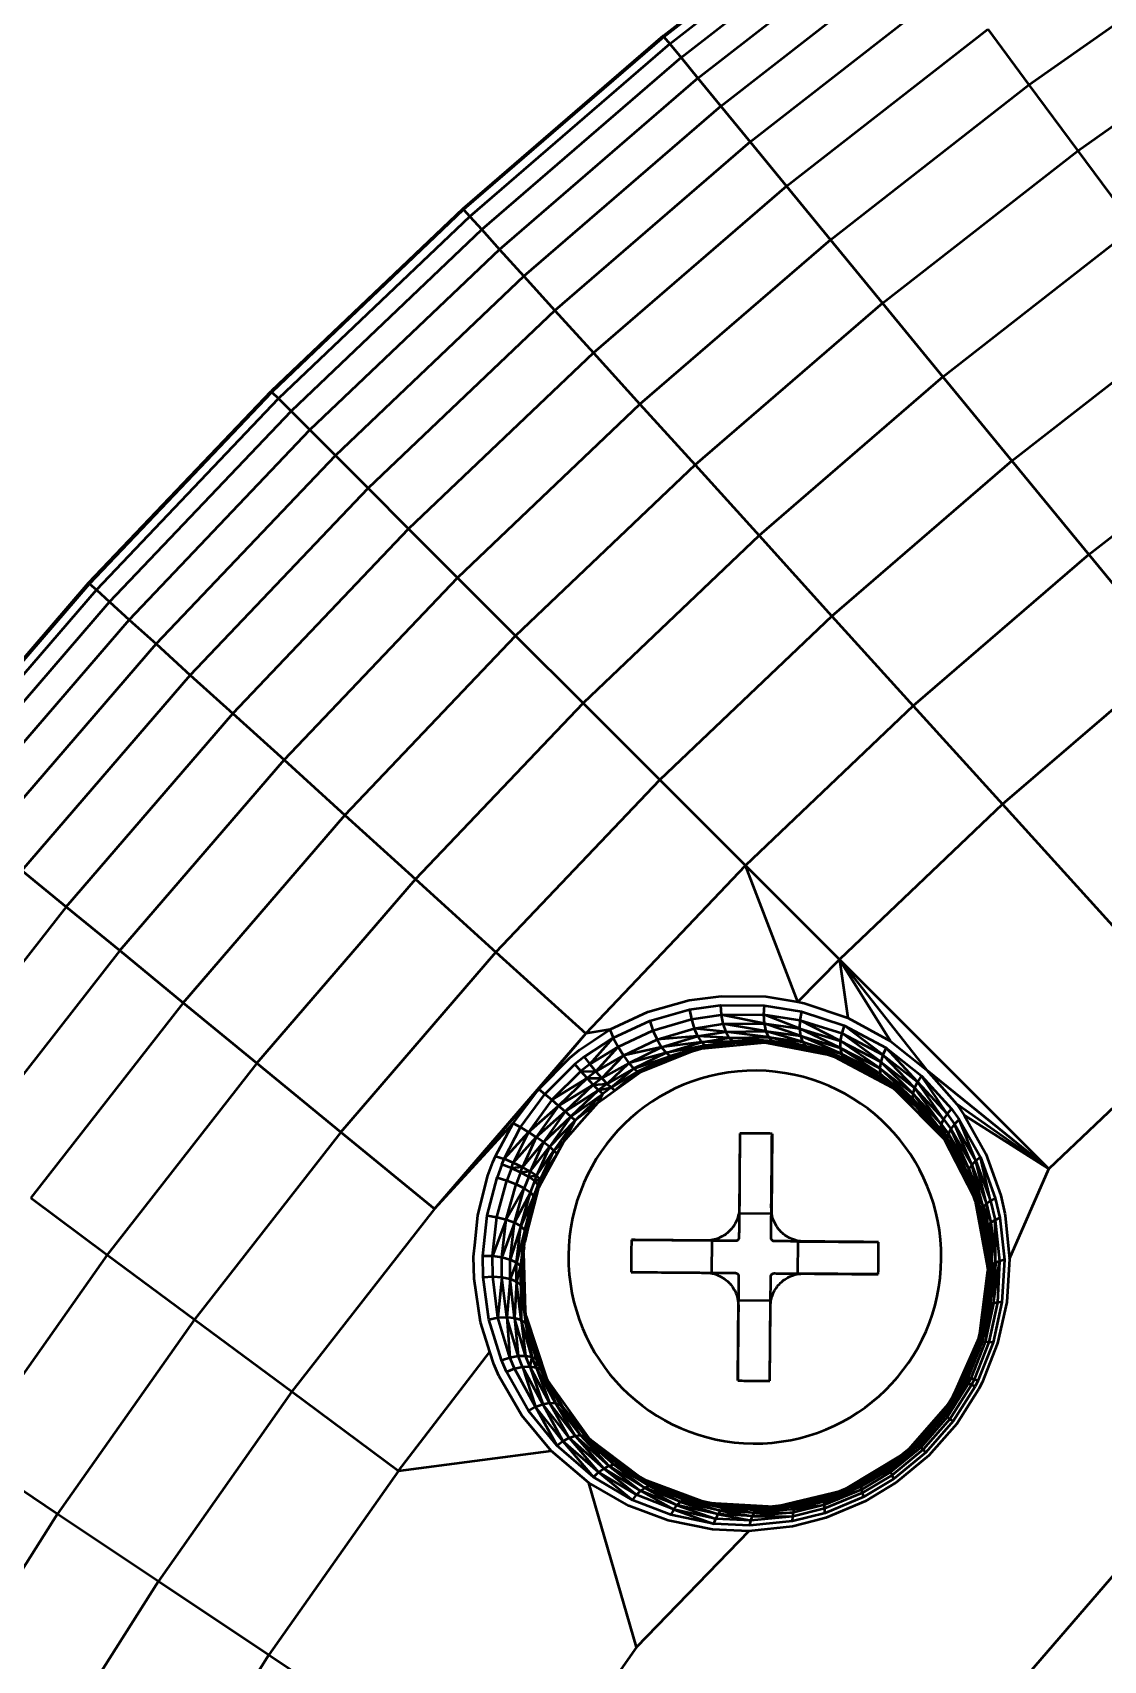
# Model space of a CAD drawing. Header units: millimetres. Extents: x -232 to 1390, y -69 to 653.
# Drawn here: x 107.96 to 124.04, y 168.1 to 192.55 of the extents above; entities that cross this region are included whole.
import ezdxf

# ---------------------------------------------------------------- set-up
doc = ezdxf.new("R2010")
doc.units = ezdxf.units.MM
doc.layers.add('Видимый контур (ГОСТ)', color=7, linetype='Continuous', lineweight=50)

msp = doc.modelspace()

# ---------------------------------------------------------------- linework, layer by layer
at = {"layer": 'Видимый контур (ГОСТ)'}
for p, q in [((117.426, 192.501), (120.56, 194.946)), ((117.438, 192.486), (120.571, 194.931)), ((117.526, 192.379), (120.653, 194.82)), ((117.695, 192.173), (120.812, 194.606)), ((117.949, 191.864), (121.05, 194.284)), ((122.919, 191.764), (126.01, 193.941)), ((118.293, 191.444), (121.374, 193.848)), ((118.734, 190.907), (121.788, 193.29)), ((123.653, 190.775), (126.694, 192.917)), ((117.426, 192.501), (114.417, 189.905)), ((117.438, 192.486), (114.429, 189.891)), ((117.426, 192.501), (117.438, 192.486)), ((117.438, 192.486), (117.526, 192.379)), ((119.28, 190.242), (122.3, 192.599)), ((122.3, 192.599), (122.919, 191.764)), ((117.526, 192.379), (114.523, 189.788)), ((117.695, 192.173), (114.701, 189.591)), ((117.526, 192.379), (117.695, 192.173)), ((117.695, 192.173), (117.949, 191.864)), ((117.949, 191.864), (114.97, 189.294)), ((117.949, 191.864), (118.293, 191.444)), ((119.939, 189.439), (122.919, 191.764)), ((122.919, 191.764), (123.653, 190.775)), ((118.293, 191.444), (115.335, 188.892)), ((118.293, 191.444), (118.734, 190.907)), ((118.734, 190.907), (115.801, 188.377)), ((118.734, 190.907), (119.28, 190.242)), ((120.721, 188.486), (123.653, 190.775)), ((123.653, 190.775), (124.506, 189.625)), ((119.28, 190.242), (116.379, 187.74)), ((119.28, 190.242), (119.939, 189.439)), ((114.417, 189.905), (111.538, 187.164)), ((114.429, 189.891), (111.551, 187.151)), ((114.523, 189.788), (111.65, 187.053)), ((114.417, 189.905), (114.429, 189.891)), ((114.429, 189.891), (114.523, 189.788)), ((114.523, 189.788), (114.701, 189.591)), ((114.701, 189.591), (111.838, 186.865)), ((114.701, 189.591), (114.97, 189.294)), ((121.629, 187.379), (124.506, 189.625)), ((114.97, 189.294), (112.121, 186.582)), ((114.97, 189.294), (115.335, 188.892)), ((119.939, 189.439), (117.077, 186.97)), ((119.939, 189.439), (120.721, 188.486)), ((115.335, 188.892), (112.504, 186.198)), ((115.335, 188.892), (115.801, 188.377)), ((120.721, 188.486), (117.905, 186.057)), ((120.721, 188.486), (121.629, 187.379)), ((115.801, 188.377), (112.996, 185.706)), ((115.801, 188.377), (116.379, 187.74)), ((122.663, 186.12), (125.477, 188.316)), ((116.379, 187.74), (113.604, 185.098)), ((116.379, 187.74), (117.077, 186.97)), ((121.629, 187.379), (118.866, 184.996)), ((121.629, 187.379), (122.663, 186.12)), ((108.798, 184.286), (111.538, 187.164)), ((108.811, 184.273), (111.551, 187.151)), ((108.914, 184.18), (111.65, 187.053)), ((111.538, 187.164), (111.551, 187.151)), ((111.551, 187.151), (111.65, 187.053)), ((111.65, 187.053), (111.838, 186.865)), ((109.112, 184.001), (111.838, 186.865)), ((111.838, 186.865), (112.121, 186.582)), ((117.077, 186.97), (114.339, 184.363)), ((117.077, 186.97), (117.905, 186.057)), ((123.818, 184.712), (126.561, 186.854)), ((109.408, 183.732), (112.121, 186.582)), ((112.121, 186.582), (112.504, 186.198)), ((109.81, 183.368), (112.504, 186.198)), ((112.504, 186.198), (112.996, 185.706)), ((117.905, 186.057), (115.21, 183.492)), ((117.905, 186.057), (118.866, 184.996)), ((122.663, 186.12), (119.96, 183.788)), ((122.663, 186.12), (123.818, 184.712)), ((110.325, 182.901), (112.996, 185.706)), ((112.996, 185.706), (113.604, 185.098)), ((110.963, 182.324), (113.604, 185.098)), ((113.604, 185.098), (114.339, 184.363)), ((118.866, 184.996), (116.223, 182.48)), ((118.866, 184.996), (119.96, 183.788)), ((123.818, 184.712), (121.183, 182.439)), ((123.818, 184.712), (125.085, 183.168)), ((111.733, 181.626), (114.339, 184.363)), ((114.339, 184.363), (115.21, 183.492)), ((106.202, 181.276), (108.798, 184.286)), ((106.216, 181.264), (108.811, 184.273)), ((106.324, 181.176), (108.914, 184.18)), ((108.798, 184.286), (108.811, 184.273)), ((108.811, 184.273), (108.914, 184.18)), ((108.914, 184.18), (109.112, 184.001)), ((106.529, 181.007), (109.112, 184.001)), ((109.112, 184.001), (109.408, 183.732)), ((106.839, 180.753), (109.408, 183.732)), ((109.408, 183.732), (109.81, 183.368)), ((119.96, 183.788), (117.375, 181.327)), ((119.96, 183.788), (121.183, 182.439)), ((107.258, 180.409), (109.81, 183.368)), ((109.81, 183.368), (110.325, 182.901)), ((112.646, 180.798), (115.21, 183.492)), ((115.21, 183.492), (116.223, 182.48)), ((125.085, 183.168), (122.524, 180.96)), ((107.796, 179.968), (110.325, 182.901)), ((110.325, 182.901), (110.963, 182.324)), ((113.707, 179.837), (116.223, 182.48)), ((116.223, 182.48), (117.375, 181.327)), ((121.183, 182.439), (118.662, 180.04)), ((121.183, 182.439), (122.524, 180.96)), ((108.46, 179.423), (110.963, 182.324)), ((110.963, 182.324), (111.733, 181.626)), ((109.264, 178.763), (111.733, 181.626)), ((111.733, 181.626), (112.646, 180.798)), ((114.914, 178.742), (117.375, 181.327)), ((117.375, 181.327), (118.662, 180.04)), ((122.524, 180.96), (120.075, 178.628)), ((122.524, 180.96), (125.51, 177.665)), ((110.216, 177.981), (112.646, 180.798)), ((112.646, 180.798), (113.707, 179.837)), ((107.796, 179.968), (108.46, 179.423)), ((116.263, 177.52), (118.662, 180.04)), ((118.662, 180.04), (120.075, 178.628)), ((119.448, 177.992), (118.662, 180.04)), ((111.323, 177.073), (113.707, 179.837)), ((113.707, 179.837), (114.914, 178.742)), ((108.46, 179.423), (106.103, 176.402)), ((108.46, 179.423), (109.264, 178.763)), ((109.264, 178.763), (106.938, 175.783)), ((109.264, 178.763), (110.216, 177.981)), ((112.583, 176.039), (114.914, 178.742)), ((114.914, 178.742), (116.263, 177.52)), ((120.075, 178.628), (119.448, 177.992)), ((120.075, 178.628), (123.219, 175.484)), ((120.075, 178.628), (121.38, 176.971)), ((120.075, 178.628), (120.842, 177.403)), ((120.075, 178.628), (120.2, 177.754)), ((110.216, 177.981), (107.928, 175.049)), ((110.216, 177.981), (111.323, 177.073)), ((117.194, 177.844), (117.816, 178.017)), ((117.816, 178.017), (118.295, 178.081)), ((118.295, 178.081), (118.969, 178.073)), ((118.969, 178.073), (119.448, 177.992)), ((119.448, 177.992), (119.544, 177.975)), ((119.544, 177.975), (120.2, 177.754)), ((116.623, 177.581), (117.194, 177.844)), ((117.225, 177.707), (117.824, 177.878)), ((117.273, 177.564), (117.85, 177.733)), ((117.824, 177.878), (118.287, 177.943)), ((117.824, 177.878), (117.85, 177.733)), ((117.85, 177.733), (118.297, 177.8)), ((117.85, 177.733), (117.891, 177.596)), ((118.287, 177.943), (118.297, 177.8)), ((118.287, 177.943), (118.942, 177.94)), ((118.297, 177.8), (118.932, 177.803)), ((118.297, 177.8), (118.324, 177.663)), ((118.941, 177.671), (118.297, 177.8)), ((118.942, 177.94), (118.932, 177.803)), ((118.932, 177.803), (118.941, 177.671)), ((119.474, 177.595), (118.932, 177.803)), ((118.932, 177.803), (119.479, 177.721)), ((118.942, 177.94), (119.503, 177.851)), ((119.503, 177.851), (119.479, 177.721)), ((119.503, 177.851), (120.146, 177.641)), ((120.2, 177.754), (120.842, 177.403)), ((113.99, 174.884), (116.263, 177.52)), ((116.263, 177.52), (115.56, 176.685)), ((116.623, 177.581), (116.263, 177.52)), ((116.378, 177.415), (116.623, 177.581)), ((116.623, 177.581), (116.678, 177.452)), ((116.678, 177.452), (117.225, 177.707)), ((116.749, 177.316), (117.273, 177.564)), ((117.225, 177.707), (117.273, 177.564)), ((117.273, 177.564), (117.334, 177.428)), ((117.334, 177.428), (117.891, 177.596)), ((117.891, 177.596), (118.324, 177.663)), ((117.891, 177.596), (117.944, 177.477)), ((118.366, 177.545), (117.891, 177.596)), ((117.944, 177.477), (118.366, 177.545)), ((118.324, 177.663), (118.941, 177.671)), ((118.324, 177.663), (118.366, 177.545)), ((118.968, 177.555), (118.324, 177.663)), ((118.366, 177.545), (118.968, 177.555)), ((118.366, 177.545), (118.419, 177.454)), ((119.01, 177.463), (118.366, 177.545)), ((118.941, 177.671), (118.968, 177.555)), ((119.487, 177.483), (118.941, 177.671)), ((118.941, 177.671), (119.474, 177.595)), ((118.968, 177.555), (119.01, 177.463)), ((119.519, 177.392), (118.968, 177.555)), ((118.968, 177.555), (119.487, 177.483)), ((119.479, 177.721), (119.474, 177.595)), ((119.474, 177.595), (119.487, 177.483)), ((120.087, 177.301), (119.474, 177.595)), ((119.474, 177.595), (120.087, 177.406)), ((120.087, 177.406), (119.479, 177.721)), ((119.479, 177.721), (120.108, 177.522)), ((119.487, 177.483), (119.519, 177.392)), ((120.105, 177.211), (119.487, 177.483)), ((119.487, 177.483), (120.087, 177.301)), ((120.108, 177.522), (120.087, 177.406)), ((120.146, 177.641), (120.108, 177.522)), ((120.693, 177.095), (120.108, 177.522)), ((120.108, 177.522), (120.726, 177.198)), ((120.726, 177.198), (120.146, 177.641)), ((120.146, 177.641), (120.777, 177.303)), ((125.51, 177.665), (123.219, 175.484)), ((116.025, 177.153), (116.169, 177.273)), ((116.169, 177.273), (116.378, 177.415)), ((116.241, 177.169), (116.678, 177.452)), ((116.325, 177.057), (116.678, 177.452)), ((116.749, 177.316), (116.325, 177.057)), ((116.416, 176.947), (116.749, 177.316)), ((116.678, 177.452), (116.749, 177.316)), ((116.749, 177.316), (116.829, 177.186)), ((116.829, 177.186), (117.334, 177.428)), ((117.401, 177.312), (116.829, 177.186)), ((116.91, 177.075), (117.401, 177.312)), ((117.089, 176.943), (117.86, 177.251)), ((117.944, 177.477), (117.334, 177.428)), ((117.334, 177.428), (117.401, 177.312)), ((117.401, 177.312), (117.944, 177.477)), ((118.004, 177.388), (117.401, 177.312)), ((117.401, 177.312), (117.47, 177.226)), ((117.47, 177.226), (118.004, 177.388)), ((118.067, 177.337), (117.47, 177.226)), ((118.067, 177.337), (117.533, 177.179)), ((117.951, 177.277), (117.533, 177.179)), ((117.585, 177.173), (117.951, 177.277)), ((117.944, 177.477), (118.004, 177.388)), ((118.419, 177.454), (117.944, 177.477)), ((117.951, 177.277), (118.067, 177.337)), ((117.951, 177.277), (118.126, 177.326)), ((118.004, 177.388), (118.419, 177.454)), ((118.479, 177.399), (118.004, 177.388)), ((118.004, 177.388), (118.067, 177.337)), ((118.004, 177.292), (118.9, 177.38)), ((118.479, 177.399), (118.067, 177.337)), ((118.067, 177.337), (118.541, 177.383)), ((118.067, 177.337), (118.126, 177.326)), ((118.126, 177.326), (118.541, 177.383)), ((118.419, 177.454), (119.01, 177.463)), ((118.419, 177.454), (118.479, 177.399)), ((119.064, 177.403), (118.419, 177.454)), ((119.064, 177.403), (118.479, 177.399)), ((118.541, 177.383), (118.479, 177.399)), ((118.985, 177.379), (118.479, 177.399)), ((118.541, 177.383), (118.985, 177.379)), ((118.985, 177.379), (119.064, 177.403)), ((118.985, 177.379), (119.126, 177.378)), ((118.985, 177.379), (119.918, 177.197)), ((119.01, 177.463), (119.064, 177.403)), ((119.566, 177.327), (119.01, 177.463)), ((119.01, 177.463), (119.519, 177.392)), ((119.566, 177.327), (119.064, 177.403)), ((119.064, 177.403), (119.626, 177.295)), ((119.064, 177.403), (119.126, 177.378)), ((119.126, 177.378), (119.626, 177.295)), ((119.894, 177.205), (119.126, 177.378)), ((119.519, 177.392), (119.566, 177.327)), ((120.143, 177.144), (119.519, 177.392)), ((119.519, 177.392), (120.105, 177.211)), ((119.626, 177.295), (119.566, 177.327)), ((120.002, 177.169), (119.566, 177.327)), ((120.143, 177.144), (119.566, 177.327)), ((119.626, 177.295), (120.002, 177.169)), ((120.087, 177.406), (120.087, 177.301)), ((120.678, 176.998), (120.087, 177.406)), ((120.087, 177.406), (120.693, 177.095)), ((120.087, 177.301), (120.105, 177.211)), ((120.684, 176.914), (120.087, 177.301)), ((120.087, 177.301), (120.678, 176.998)), ((120.777, 177.303), (120.726, 177.198)), ((121.247, 176.795), (120.777, 177.303)), ((120.777, 177.303), (121.307, 176.885)), ((120.842, 177.403), (121.38, 176.971)), ((111.323, 177.073), (109.078, 174.196)), ((111.323, 177.073), (112.583, 176.039)), ((115.56, 176.685), (116.025, 177.153)), ((116.101, 177.056), (115.651, 176.607)), ((116.241, 177.169), (116.101, 177.056)), ((116.19, 176.951), (116.101, 177.056)), ((116.325, 177.057), (116.19, 176.951)), ((116.241, 177.169), (116.325, 177.057)), ((116.325, 177.057), (116.416, 176.947)), ((116.829, 177.186), (116.416, 176.947)), ((116.504, 176.846), (116.829, 177.186)), ((116.91, 177.075), (116.504, 176.846)), ((116.583, 176.764), (116.91, 177.075)), ((116.829, 177.186), (116.91, 177.075)), ((117.47, 177.226), (116.91, 177.075)), ((116.91, 177.075), (116.985, 176.992)), ((117.47, 177.226), (116.985, 176.992)), ((116.985, 176.992), (117.533, 177.179)), ((117.533, 177.179), (117.047, 176.947)), ((117.047, 176.947), (117.585, 177.173)), ((117.089, 176.943), (117.585, 177.173)), ((117.533, 177.179), (117.47, 177.226)), ((117.585, 177.173), (117.533, 177.179)), ((120.002, 177.169), (120.143, 177.144)), ((120.002, 177.169), (120.196, 177.104)), ((120.002, 177.169), (120.865, 176.71)), ((120.105, 177.211), (120.143, 177.144)), ((120.709, 176.846), (120.105, 177.211)), ((120.105, 177.211), (120.684, 176.914)), ((120.143, 177.144), (120.196, 177.104)), ((120.753, 176.8), (120.143, 177.144)), ((120.143, 177.144), (120.709, 176.846)), ((120.196, 177.104), (120.753, 176.8)), ((120.852, 176.721), (120.196, 177.104)), ((120.693, 177.095), (120.678, 176.998)), ((120.678, 176.998), (120.684, 176.914)), ((121.172, 176.54), (120.678, 176.998)), ((120.678, 176.998), (121.178, 176.618)), ((120.726, 177.198), (120.693, 177.095)), ((121.178, 176.618), (120.693, 177.095)), ((120.693, 177.095), (121.203, 176.704)), ((121.203, 176.704), (120.726, 177.198)), ((120.726, 177.198), (121.247, 176.795)), ((116.19, 176.951), (115.752, 176.52)), ((115.752, 176.52), (116.283, 176.846)), ((116.283, 176.846), (115.856, 176.431)), ((115.856, 176.431), (116.373, 176.749)), ((116.373, 176.749), (115.955, 176.345)), ((116.19, 176.951), (116.416, 176.947)), ((116.283, 176.846), (116.19, 176.951)), ((116.416, 176.947), (116.283, 176.846)), ((116.283, 176.846), (116.504, 176.846)), ((116.373, 176.749), (116.283, 176.846)), ((116.504, 176.846), (116.373, 176.749)), ((116.373, 176.749), (116.583, 176.764)), ((116.453, 176.668), (116.373, 176.749)), ((116.416, 176.947), (116.504, 176.846)), ((116.583, 176.764), (116.453, 176.668)), ((116.504, 176.846), (116.583, 176.764)), ((116.985, 176.992), (116.583, 176.764)), ((116.583, 176.764), (116.646, 176.708)), ((116.646, 176.708), (116.985, 176.992)), ((117.047, 176.947), (116.646, 176.708)), ((117.047, 176.947), (116.701, 176.664)), ((116.701, 176.664), (117.089, 176.943)), ((116.985, 176.992), (117.047, 176.947)), ((117.047, 176.947), (117.089, 176.943)), ((120.684, 176.914), (120.709, 176.846)), ((121.186, 176.475), (120.684, 176.914)), ((120.684, 176.914), (121.172, 176.54)), ((121.186, 176.475), (120.709, 176.846)), ((120.709, 176.846), (120.913, 176.672)), ((120.709, 176.846), (120.753, 176.8)), ((120.753, 176.8), (120.913, 176.672)), ((121.247, 176.795), (121.203, 176.704)), ((121.307, 176.885), (121.247, 176.795)), ((121.639, 176.234), (121.247, 176.795)), ((121.247, 176.795), (121.691, 176.31)), ((121.691, 176.31), (121.307, 176.885)), ((121.307, 176.885), (121.757, 176.386)), ((121.38, 176.971), (123.219, 175.484)), ((121.38, 176.971), (121.835, 176.456)), ((115.56, 176.685), (113.99, 174.884)), ((115.176, 176.173), (115.56, 176.685)), ((115.284, 176.111), (115.651, 176.607)), ((115.752, 176.52), (115.402, 176.039)), ((115.56, 176.685), (115.651, 176.607)), ((115.752, 176.52), (115.651, 176.607)), ((115.856, 176.431), (115.752, 176.52)), ((115.955, 176.345), (116.453, 176.668)), ((116.453, 176.668), (116.041, 176.271)), ((116.041, 176.271), (116.518, 176.61)), ((116.518, 176.61), (116.107, 176.212)), ((116.452, 176.484), (116.518, 176.61)), ((116.452, 176.484), (116.569, 176.568)), ((116.453, 176.668), (116.646, 176.708)), ((116.518, 176.61), (116.453, 176.668)), ((116.646, 176.708), (116.518, 176.61)), ((116.569, 176.568), (116.701, 176.664)), ((116.701, 176.664), (116.646, 176.708)), ((120.913, 176.672), (121.186, 176.475)), ((120.913, 176.672), (121.22, 176.425)), ((120.913, 176.672), (121.643, 175.938)), ((121.178, 176.618), (121.172, 176.54)), ((121.172, 176.54), (121.186, 176.475)), ((121.592, 176.028), (121.172, 176.54)), ((121.172, 176.54), (121.589, 176.089)), ((121.203, 176.704), (121.178, 176.618)), ((121.589, 176.089), (121.178, 176.618)), ((121.178, 176.618), (121.604, 176.159)), ((121.604, 176.159), (121.203, 176.704)), ((121.203, 176.704), (121.639, 176.234)), ((115.402, 176.039), (115.856, 176.431)), ((115.856, 176.431), (115.52, 175.961)), ((115.52, 175.961), (115.955, 176.345)), ((115.955, 176.345), (115.629, 175.885)), ((115.629, 175.885), (116.041, 176.271)), ((116.041, 176.271), (115.72, 175.816)), ((115.955, 176.345), (115.856, 176.431)), ((116.041, 176.271), (115.955, 176.345)), ((116.107, 176.212), (116.041, 176.271)), ((116.452, 176.484), (116.107, 176.212)), ((116.166, 176.16), (116.452, 176.484)), ((121.186, 176.475), (121.22, 176.425)), ((121.615, 175.978), (121.186, 176.475)), ((121.186, 176.475), (121.592, 176.028)), ((121.22, 176.425), (121.615, 175.978)), ((121.641, 175.941), (121.22, 176.425)), ((121.691, 176.31), (121.639, 176.234)), ((121.757, 176.386), (121.691, 176.31)), ((121.691, 176.31), (121.802, 176.157)), ((121.757, 176.386), (121.87, 176.228)), ((123.219, 175.484), (121.835, 176.456)), ((121.835, 176.456), (121.949, 176.294)), ((121.949, 176.294), (123.219, 175.484)), ((121.949, 176.294), (122.273, 175.711)), ((112.583, 176.039), (110.387, 173.225)), ((112.583, 176.039), (113.99, 174.884)), ((113.99, 174.884), (115.176, 176.173)), ((114.906, 175.677), (115.176, 176.173)), ((115.037, 175.634), (115.284, 176.111)), ((115.037, 175.634), (115.402, 176.039)), ((115.176, 176.173), (115.284, 176.111)), ((115.402, 176.039), (115.176, 175.578)), ((115.402, 176.039), (115.284, 176.111)), ((115.52, 175.961), (115.402, 176.039)), ((115.72, 175.816), (116.107, 176.212)), ((116.107, 176.212), (115.785, 175.76)), ((115.934, 175.895), (116.107, 176.212)), ((115.934, 175.895), (116.166, 176.16)), ((118.579, 176.018), (118.568, 174.813)), ((121.604, 176.159), (121.589, 176.089)), ((121.589, 176.089), (121.592, 176.028)), ((121.694, 175.887), (121.589, 176.089)), ((121.589, 176.089), (121.694, 175.947)), ((121.694, 175.887), (121.592, 176.028)), ((121.592, 176.028), (121.615, 175.978)), ((121.639, 176.234), (121.604, 176.159)), ((121.694, 175.947), (121.604, 176.159)), ((121.604, 176.159), (121.712, 176.013)), ((121.639, 176.234), (121.749, 176.085)), ((121.749, 176.085), (121.712, 176.013)), ((121.802, 176.157), (121.749, 176.085)), ((122.019, 175.487), (121.749, 176.085)), ((121.749, 176.085), (122.062, 175.546)), ((121.87, 176.228), (121.802, 176.157)), ((122.062, 175.546), (121.802, 176.157)), ((121.802, 176.157), (122.12, 175.605)), ((122.12, 175.605), (121.87, 176.228)), ((121.87, 176.228), (122.192, 175.66)), ((115.176, 175.578), (115.52, 175.961)), ((115.52, 175.961), (115.312, 175.512)), ((115.312, 175.512), (115.629, 175.885)), ((115.629, 175.885), (115.431, 175.444)), ((115.431, 175.444), (115.72, 175.816)), ((115.629, 175.885), (115.52, 175.961)), ((115.72, 175.816), (115.522, 175.379)), ((115.72, 175.816), (115.629, 175.885)), ((115.785, 175.76), (115.72, 175.816)), ((115.785, 175.76), (115.934, 175.895)), ((115.835, 175.713), (115.934, 175.895)), ((119.061, 176.014), (119.051, 174.808)), ((121.615, 175.978), (121.646, 175.934)), ((121.646, 175.934), (121.694, 175.887)), ((121.646, 175.934), (121.714, 175.838)), ((121.646, 175.934), (122.083, 175.084)), ((121.712, 176.013), (121.694, 175.947)), ((121.694, 175.947), (121.694, 175.887)), ((121.985, 175.378), (121.694, 175.947)), ((121.694, 175.947), (121.993, 175.43)), ((121.694, 175.887), (121.714, 175.838)), ((121.995, 175.331), (121.694, 175.887)), ((121.694, 175.887), (121.985, 175.378)), ((121.993, 175.43), (121.712, 176.013)), ((121.712, 176.013), (122.019, 175.487)), ((121.714, 175.838), (121.995, 175.331)), ((122.078, 175.097), (121.714, 175.838)), ((114.794, 175.387), (114.868, 175.587)), ((114.868, 175.587), (114.906, 175.677)), ((114.906, 175.677), (115.037, 175.634)), ((115.003, 175.549), (114.931, 175.357)), ((115.003, 175.549), (115.037, 175.634)), ((115.147, 175.496), (115.003, 175.549)), ((115.176, 175.578), (115.037, 175.634)), ((115.147, 175.496), (115.176, 175.578)), ((115.312, 175.512), (115.176, 175.578)), ((115.522, 175.379), (115.785, 175.76)), ((115.785, 175.76), (115.578, 175.325)), ((115.578, 175.325), (115.835, 175.713)), ((115.6, 175.28), (115.835, 175.713)), ((115.785, 175.76), (115.835, 175.713)), ((122.062, 175.546), (122.019, 175.487)), ((122.12, 175.605), (122.062, 175.546)), ((122.234, 174.917), (122.062, 175.546)), ((122.062, 175.546), (122.281, 174.963)), ((122.192, 175.66), (122.12, 175.605)), ((122.281, 174.963), (122.12, 175.605)), ((122.12, 175.605), (122.342, 175.007)), ((122.342, 175.007), (122.192, 175.66)), ((122.192, 175.66), (122.415, 175.048)), ((122.273, 175.711), (122.497, 175.084)), ((114.641, 174.79), (114.794, 175.387)), ((114.781, 174.785), (114.931, 175.357)), ((114.929, 174.762), (115.077, 175.312)), ((114.931, 175.357), (115.077, 175.312)), ((115.147, 175.496), (115.077, 175.312)), ((115.077, 175.312), (115.218, 175.256)), ((115.312, 175.512), (115.147, 175.496)), ((115.286, 175.433), (115.147, 175.496)), ((115.286, 175.433), (115.218, 175.256)), ((115.286, 175.433), (115.312, 175.512)), ((115.431, 175.444), (115.286, 175.433)), ((115.407, 175.366), (115.286, 175.433)), ((115.431, 175.444), (115.312, 175.512)), ((115.407, 175.366), (115.34, 175.194)), ((115.407, 175.366), (115.431, 175.444)), ((115.522, 175.379), (115.407, 175.366)), ((115.498, 175.302), (115.407, 175.366)), ((115.522, 175.379), (115.431, 175.444)), ((115.432, 175.133), (115.498, 175.302)), ((115.498, 175.302), (115.522, 175.379)), ((115.578, 175.325), (115.498, 175.302)), ((115.551, 175.247), (115.498, 175.302)), ((115.578, 175.325), (115.522, 175.379)), ((115.551, 175.247), (115.578, 175.325)), ((115.6, 175.28), (115.578, 175.325)), ((121.993, 175.43), (121.985, 175.378)), ((121.985, 175.378), (121.995, 175.331)), ((122.111, 175.004), (121.985, 175.378)), ((122.187, 174.826), (121.985, 175.378)), ((122.019, 175.487), (121.993, 175.43)), ((122.187, 174.826), (121.993, 175.43)), ((121.993, 175.43), (122.202, 174.871)), ((121.995, 175.331), (122.111, 175.004)), ((122.202, 174.871), (122.019, 175.487)), ((122.019, 175.487), (122.234, 174.917)), ((122.63, 174.134), (123.219, 175.484)), ((107.928, 175.049), (109.078, 174.196)), ((115.071, 174.726), (115.218, 175.256)), ((115.34, 175.194), (115.071, 174.726)), ((115.195, 174.678), (115.34, 175.194)), ((115.432, 175.133), (115.195, 174.678)), ((115.218, 175.256), (115.34, 175.194)), ((115.29, 174.623), (115.432, 175.133)), ((115.485, 175.077), (115.29, 174.623)), ((115.34, 175.194), (115.432, 175.133)), ((115.346, 174.374), (115.56, 175.206)), ((115.347, 174.567), (115.485, 175.077)), ((115.485, 175.077), (115.36, 174.513)), ((115.432, 175.133), (115.485, 175.077)), ((115.485, 175.077), (115.551, 175.247)), ((115.495, 175.032), (115.485, 175.077)), ((115.495, 175.032), (115.56, 175.206)), ((115.551, 175.247), (115.6, 175.28)), ((115.56, 175.206), (115.551, 175.247)), ((115.56, 175.206), (115.6, 175.28)), ((122.415, 175.048), (122.342, 175.007)), ((122.415, 175.048), (122.484, 174.75)), ((122.497, 175.084), (122.557, 174.813)), ((113.99, 174.884), (111.849, 172.141)), ((115.495, 175.032), (115.347, 174.388)), ((115.36, 174.513), (115.495, 175.032)), ((119.051, 174.808), (118.568, 174.813)), ((122.111, 175.004), (122.187, 174.826)), ((122.111, 175.004), (122.189, 174.785)), ((122.111, 175.004), (122.299, 174.002)), ((122.202, 174.871), (122.187, 174.826)), ((122.187, 174.826), (122.189, 174.785)), ((122.248, 174.52), (122.187, 174.826)), ((122.187, 174.826), (122.249, 174.558)), ((122.234, 174.917), (122.202, 174.871)), ((122.249, 174.558), (122.202, 174.871)), ((122.202, 174.871), (122.267, 174.599)), ((122.281, 174.963), (122.234, 174.917)), ((122.267, 174.599), (122.234, 174.917)), ((122.234, 174.917), (122.301, 174.639)), ((122.342, 175.007), (122.281, 174.963)), ((122.301, 174.639), (122.281, 174.963)), ((122.281, 174.963), (122.349, 174.679)), ((122.342, 175.007), (122.411, 174.716)), ((122.557, 174.813), (122.565, 174.779)), ((114.601, 174.384), (114.641, 174.79)), ((114.718, 174.179), (114.781, 174.785)), ((114.781, 174.785), (114.929, 174.762)), ((114.864, 174.178), (114.929, 174.762)), ((115.071, 174.726), (114.864, 174.178)), ((114.929, 174.762), (115.071, 174.726)), ((115.004, 174.16), (115.071, 174.726)), ((115.195, 174.678), (115.004, 174.16)), ((115.071, 174.726), (115.195, 174.678)), ((115.128, 174.127), (115.195, 174.678)), ((115.29, 174.623), (115.128, 174.127)), ((115.195, 174.678), (115.29, 174.623)), ((115.224, 174.081), (115.29, 174.623)), ((115.347, 174.567), (115.224, 174.081)), ((115.347, 174.567), (115.285, 174.027)), ((115.29, 174.623), (115.347, 174.567)), ((115.339, 174.309), (115.347, 174.567)), ((115.347, 174.567), (115.36, 174.513)), ((122.189, 174.785), (122.248, 174.52)), ((122.297, 174.023), (122.189, 174.785)), ((122.249, 174.558), (122.248, 174.52)), ((122.267, 174.599), (122.249, 174.558)), ((122.301, 173.981), (122.249, 174.558)), ((122.311, 173.99), (122.249, 174.558)), ((122.301, 174.639), (122.267, 174.599)), ((122.311, 173.99), (122.267, 174.599)), ((122.267, 174.599), (122.333, 174.021)), ((122.349, 174.679), (122.301, 174.639)), ((122.333, 174.021), (122.301, 174.639)), ((122.301, 174.639), (122.369, 174.05)), ((122.411, 174.716), (122.349, 174.679)), ((122.369, 174.05), (122.349, 174.679)), ((122.349, 174.679), (122.419, 174.077)), ((122.484, 174.75), (122.411, 174.716)), ((122.419, 174.077), (122.411, 174.716)), ((122.411, 174.716), (122.48, 174.1)), ((122.484, 174.75), (122.551, 174.12)), ((122.565, 174.779), (122.63, 174.134)), ((114.58, 174.163), (114.601, 174.384)), ((115.339, 174.309), (115.285, 174.027)), ((115.305, 173.968), (115.339, 174.309)), ((115.339, 174.309), (115.36, 174.513)), ((116.95, 174.418), (118.156, 174.408)), ((118.156, 174.408), (118.151, 173.925)), ((119.451, 173.914), (119.456, 174.396)), ((119.456, 174.396), (120.661, 174.386)), ((122.248, 174.52), (122.301, 173.981)), ((109.078, 174.196), (106.976, 171.213)), ((109.078, 174.196), (110.387, 173.225)), ((114.587, 173.834), (114.58, 174.163)), ((114.718, 174.179), (114.864, 174.178)), ((114.723, 173.861), (114.718, 174.179)), ((114.866, 173.87), (114.864, 174.178)), ((114.864, 174.178), (115.004, 174.16)), ((115.004, 173.861), (115.004, 174.16)), ((115.004, 174.16), (115.128, 174.127)), ((115.127, 173.835), (115.128, 174.127)), ((115.224, 174.081), (115.127, 173.835)), ((115.128, 174.127), (115.224, 174.081)), ((115.224, 173.795), (115.224, 174.081)), ((115.224, 174.081), (115.285, 174.027)), ((115.358, 173.351), (115.332, 174.232)), ((122.34, 173.455), (122.419, 174.077)), ((122.419, 174.077), (122.369, 174.05)), ((122.388, 173.469), (122.48, 174.1)), ((122.419, 174.077), (122.388, 173.469)), ((122.48, 174.1), (122.419, 174.077)), ((122.48, 174.1), (122.447, 173.479)), ((122.551, 174.12), (122.48, 174.1)), ((122.551, 174.12), (122.515, 173.484)), ((122.63, 174.134), (122.59, 173.485)), ((114.683, 173.182), (114.587, 173.834)), ((114.723, 173.861), (114.866, 173.87)), ((114.81, 173.226), (114.723, 173.861)), ((114.945, 173.253), (114.866, 173.87)), ((114.866, 173.87), (115.004, 173.861)), ((115.004, 173.861), (114.945, 173.253)), ((115.077, 173.261), (115.004, 173.861)), ((115.004, 173.861), (115.127, 173.835)), ((115.127, 173.835), (115.077, 173.261)), ((115.195, 173.25), (115.127, 173.835)), ((115.127, 173.835), (115.224, 173.795)), ((115.285, 174.027), (115.224, 173.795)), ((115.305, 173.968), (115.285, 174.027)), ((115.285, 174.027), (115.311, 173.683)), ((115.287, 173.742), (115.285, 174.027)), ((115.311, 173.683), (115.305, 173.968)), ((115.349, 173.415), (115.305, 173.968)), ((116.946, 173.936), (118.151, 173.925)), ((120.657, 173.903), (119.451, 173.914)), ((122.301, 173.981), (122.182, 173.011)), ((122.183, 173.014), (122.304, 173.958)), ((122.269, 173.393), (122.311, 173.99)), ((122.304, 173.958), (122.269, 173.393)), ((122.279, 173.417), (122.333, 174.021)), ((122.311, 173.99), (122.279, 173.417)), ((122.301, 173.981), (122.304, 173.958)), ((122.303, 173.438), (122.369, 174.05)), ((122.333, 174.021), (122.303, 173.438)), ((122.311, 173.99), (122.304, 173.958)), ((122.333, 174.021), (122.311, 173.99)), ((122.369, 174.05), (122.333, 174.021)), ((122.369, 174.05), (122.34, 173.455)), ((115.224, 173.795), (115.195, 173.25)), ((115.292, 173.221), (115.224, 173.795)), ((115.224, 173.795), (115.287, 173.742)), ((115.287, 173.742), (115.359, 173.175)), ((115.37, 173.27), (115.287, 173.742)), ((115.287, 173.742), (115.292, 173.221)), ((115.287, 173.742), (115.311, 173.683)), ((115.37, 173.27), (115.311, 173.683)), ((118.546, 172.307), (118.557, 173.513)), ((118.557, 173.513), (119.039, 173.508)), ((119.029, 172.303), (119.039, 173.508)), ((122.158, 172.869), (122.303, 173.438)), ((122.158, 172.869), (122.279, 173.417)), ((122.168, 172.949), (122.279, 173.417)), ((122.269, 173.393), (122.168, 172.949)), ((122.182, 172.88), (122.34, 173.455)), ((122.303, 173.438), (122.182, 172.88)), ((122.217, 172.886), (122.388, 173.469)), ((122.34, 173.455), (122.217, 172.886)), ((122.388, 173.469), (122.263, 172.888)), ((122.279, 173.417), (122.269, 173.393)), ((122.303, 173.438), (122.279, 173.417)), ((122.34, 173.455), (122.303, 173.438)), ((122.447, 173.479), (122.318, 172.885)), ((122.388, 173.469), (122.34, 173.455)), ((122.515, 173.484), (122.381, 172.878)), ((122.447, 173.479), (122.388, 173.469)), ((122.515, 173.484), (122.447, 173.479)), ((122.59, 173.485), (122.45, 172.866)), ((110.387, 173.225), (108.331, 170.307)), ((110.387, 173.225), (111.849, 172.141)), ((114.825, 172.737), (114.683, 173.182)), ((114.81, 173.226), (114.945, 173.253)), ((115, 172.611), (114.81, 173.226)), ((114.945, 173.253), (115.077, 173.261)), ((115.124, 172.653), (114.945, 173.253)), ((115.247, 172.676), (115.077, 173.261)), ((115.077, 173.261), (115.124, 172.653)), ((115.077, 173.261), (115.195, 173.25)), ((115.359, 172.679), (115.195, 173.25)), ((115.195, 173.25), (115.247, 172.676)), ((115.195, 173.25), (115.292, 173.221)), ((115.453, 172.661), (115.292, 173.221)), ((115.292, 173.221), (115.359, 172.679)), ((115.292, 173.221), (115.359, 173.175)), ((115.359, 173.175), (115.37, 173.27)), ((115.392, 173.116), (115.359, 173.175)), ((115.359, 173.175), (115.564, 172.57)), ((115.523, 172.624), (115.359, 173.175)), ((115.359, 173.175), (115.453, 172.661)), ((115.392, 173.116), (115.37, 173.27)), ((115.37, 173.27), (115.681, 172.328)), ((115.564, 172.57), (115.392, 173.116)), ((115.677, 172.336), (115.392, 173.116)), ((122.168, 172.949), (121.777, 172.065)), ((121.783, 172.075), (122.147, 172.853)), ((121.941, 172.339), (122.158, 172.869)), ((122.147, 172.853), (121.941, 172.339)), ((121.951, 172.347), (122.182, 172.88)), ((122.158, 172.869), (121.951, 172.347)), ((121.973, 172.348), (122.217, 172.886)), ((122.182, 172.88), (121.973, 172.348)), ((122.217, 172.886), (122.004, 172.344)), ((122.263, 172.888), (122.045, 172.335)), ((122.318, 172.885), (122.095, 172.32)), ((122.168, 172.949), (122.147, 172.853)), ((122.158, 172.869), (122.147, 172.853)), ((122.381, 172.878), (122.152, 172.3)), ((122.182, 172.88), (122.158, 172.869)), ((122.217, 172.886), (122.182, 172.88)), ((122.45, 172.866), (122.215, 172.276)), ((122.263, 172.888), (122.217, 172.886)), ((122.318, 172.885), (122.263, 172.888)), ((122.381, 172.878), (122.318, 172.885)), ((113.453, 170.951), (114.825, 172.737)), ((114.883, 172.553), (114.825, 172.737)), ((115, 172.611), (115.124, 172.653)), ((115.073, 172.44), (115, 172.611)), ((115.124, 172.653), (115.247, 172.676)), ((115.194, 172.486), (115.124, 172.653)), ((115.247, 172.676), (115.359, 172.679)), ((115.313, 172.513), (115.247, 172.676)), ((115.423, 172.52), (115.359, 172.679)), ((115.359, 172.679), (115.453, 172.661)), ((115.453, 172.661), (115.423, 172.52)), ((115.517, 172.505), (115.453, 172.661)), ((115.453, 172.661), (115.523, 172.624)), ((115.523, 172.624), (115.517, 172.505)), ((115.523, 172.624), (115.587, 172.471)), ((115.63, 172.418), (115.523, 172.624)), ((115.523, 172.624), (115.564, 172.57)), ((114.96, 172.379), (114.883, 172.553)), ((115.303, 171.782), (114.96, 172.379)), ((115.073, 172.44), (115.194, 172.486)), ((115.403, 171.854), (115.073, 172.44)), ((115.194, 172.486), (115.313, 172.513)), ((115.51, 171.912), (115.194, 172.486)), ((115.313, 172.513), (115.423, 172.52)), ((115.617, 171.952), (115.313, 172.513)), ((115.313, 172.513), (115.51, 171.912)), ((115.718, 171.971), (115.423, 172.52)), ((115.423, 172.52), (115.617, 171.952)), ((115.423, 172.52), (115.517, 172.505)), ((115.807, 171.968), (115.517, 172.505)), ((115.517, 172.505), (115.718, 171.971)), ((115.517, 172.505), (115.587, 172.471)), ((115.63, 172.418), (115.564, 172.57)), ((115.65, 172.383), (115.564, 172.57)), ((115.705, 172.287), (115.587, 172.471)), ((115.587, 172.471), (115.878, 171.944)), ((115.587, 172.471), (115.807, 171.968)), ((115.587, 172.471), (115.63, 172.418)), ((115.705, 172.287), (115.63, 172.418)), ((121.973, 172.348), (121.935, 172.274)), ((121.973, 172.348), (121.951, 172.347)), ((122.004, 172.344), (121.973, 172.348)), ((111.849, 172.141), (109.845, 169.296)), ((111.849, 172.141), (113.453, 170.951)), ((115.927, 171.901), (115.705, 172.287)), ((115.705, 172.287), (115.878, 171.944)), ((115.705, 172.287), (116.308, 171.439)), ((121.617, 171.8), (121.914, 172.273)), ((121.935, 172.274), (121.633, 171.792)), ((121.966, 172.269), (121.659, 171.777)), ((122.006, 172.257), (121.693, 171.756)), ((122.055, 172.241), (121.734, 171.728)), ((121.904, 172.267), (121.738, 172.003)), ((122.111, 172.219), (121.782, 171.695)), ((122.161, 172.174), (121.836, 171.657)), ((121.862, 172.201), (121.941, 172.339)), ((121.941, 172.339), (121.904, 172.267)), ((121.914, 172.273), (121.904, 172.267)), ((121.951, 172.347), (121.914, 172.273)), ((121.935, 172.274), (121.914, 172.273)), ((121.966, 172.269), (121.935, 172.274)), ((121.951, 172.347), (121.941, 172.339)), ((122.004, 172.344), (121.966, 172.269)), ((122.006, 172.257), (121.966, 172.269)), ((122.045, 172.335), (122.004, 172.344)), ((122.045, 172.335), (122.006, 172.257)), ((122.055, 172.241), (122.006, 172.257)), ((122.095, 172.32), (122.045, 172.335)), ((122.095, 172.32), (122.055, 172.241)), ((122.111, 172.219), (122.055, 172.241)), ((122.152, 172.3), (122.095, 172.32)), ((122.152, 172.3), (122.111, 172.219)), ((122.173, 172.193), (122.161, 172.174)), ((122.215, 172.276), (122.173, 172.193)), ((115.403, 171.854), (115.51, 171.912)), ((115.51, 171.912), (115.617, 171.952)), ((115.921, 171.397), (115.51, 171.912)), ((115.51, 171.912), (115.829, 171.33)), ((115.617, 171.952), (115.718, 171.971)), ((116.015, 171.447), (115.617, 171.952)), ((115.617, 171.952), (115.921, 171.397)), ((116.105, 171.477), (115.718, 171.971)), ((115.718, 171.971), (116.015, 171.447)), ((115.718, 171.971), (115.807, 171.968)), ((116.187, 171.486), (115.807, 171.968)), ((115.807, 171.968), (116.105, 171.477)), ((115.807, 171.968), (115.878, 171.944)), ((116.308, 171.439), (115.878, 171.944)), ((115.878, 171.944), (116.256, 171.473)), ((115.927, 171.901), (115.878, 171.944)), ((115.878, 171.944), (116.187, 171.486)), ((116.308, 171.439), (115.927, 171.901)), ((121.703, 171.947), (121.105, 171.267)), ((121.738, 172.003), (121.61, 171.8)), ((115.744, 171.251), (115.303, 171.782)), ((115.829, 171.33), (115.403, 171.854)), ((121.61, 171.8), (121.244, 171.383)), ((121.617, 171.8), (121.246, 171.376)), ((121.633, 171.792), (121.256, 171.361)), ((121.659, 171.777), (121.274, 171.338)), ((121.693, 171.756), (121.3, 171.308)), ((121.734, 171.728), (121.332, 171.27)), ((121.782, 171.695), (121.371, 171.227)), ((121.836, 171.657), (121.416, 171.179)), ((121.617, 171.8), (121.61, 171.8)), ((121.633, 171.792), (121.617, 171.8)), ((121.659, 171.777), (121.633, 171.792)), ((121.693, 171.756), (121.659, 171.777)), ((121.734, 171.728), (121.693, 171.756)), ((121.782, 171.695), (121.734, 171.728)), ((115.829, 171.33), (115.921, 171.397)), ((115.921, 171.397), (116.015, 171.447)), ((116.456, 170.929), (115.921, 171.397)), ((115.921, 171.397), (116.381, 170.856)), ((116.015, 171.447), (116.105, 171.477)), ((116.534, 170.986), (116.015, 171.447)), ((116.015, 171.447), (116.456, 170.929)), ((116.105, 171.477), (116.187, 171.486)), ((116.612, 171.026), (116.105, 171.477)), ((116.105, 171.477), (116.534, 170.986)), ((116.684, 171.046), (116.187, 171.486)), ((116.187, 171.486), (116.612, 171.026)), ((116.187, 171.486), (116.256, 171.473)), ((116.256, 171.473), (116.749, 171.044)), ((116.802, 171.022), (116.256, 171.473)), ((116.256, 171.473), (116.684, 171.046)), ((116.256, 171.473), (116.309, 171.439)), ((116.309, 171.439), (116.308, 171.439)), ((116.308, 171.439), (117.065, 170.87)), ((116.802, 171.022), (116.309, 171.439)), ((116.309, 171.439), (117.065, 170.87)), ((120.813, 171.019), (121.246, 171.376)), ((121.244, 171.383), (121.052, 171.224)), ((121.246, 171.376), (121.244, 171.383)), ((121.256, 171.361), (121.246, 171.376)), ((106.976, 171.213), (108.331, 170.307)), ((113.453, 170.951), (115.744, 171.251)), ((116.312, 170.771), (115.744, 171.251)), ((116.381, 170.856), (115.829, 171.33)), ((120.167, 170.681), (120.997, 171.179)), ((120.971, 171.157), (120.416, 170.785)), ((121.256, 171.361), (120.815, 170.998)), ((121.052, 171.224), (120.818, 171.03)), ((121.274, 171.338), (120.825, 170.968)), ((121.3, 171.308), (120.841, 170.93)), ((121.332, 171.27), (120.864, 170.884)), ((121.371, 171.227), (120.893, 170.831)), ((121.416, 171.179), (120.927, 170.774)), ((121.274, 171.338), (121.256, 171.361)), ((121.3, 171.308), (121.274, 171.338)), ((121.332, 171.27), (121.3, 171.308)), ((121.371, 171.227), (121.332, 171.27)), ((113.453, 170.951), (111.506, 168.186)), ((116.381, 170.856), (116.456, 170.929)), ((116.456, 170.929), (116.534, 170.986)), ((117.024, 170.588), (116.456, 170.929)), ((116.456, 170.929), (116.965, 170.512)), ((116.534, 170.986), (116.612, 171.026)), ((117.087, 170.651), (116.534, 170.986)), ((116.534, 170.986), (117.024, 170.588)), ((116.612, 171.026), (116.684, 171.046)), ((117.151, 170.698), (116.612, 171.026)), ((116.612, 171.026), (117.087, 170.651)), ((117.214, 170.726), (116.684, 171.046)), ((116.684, 171.046), (117.151, 170.698)), ((116.684, 171.046), (116.749, 171.044)), ((116.749, 171.044), (117.272, 170.734)), ((117.147, 170.823), (116.749, 171.044)), ((116.749, 171.044), (117.214, 170.726)), ((116.749, 171.044), (116.802, 171.022)), ((117.147, 170.823), (116.802, 171.022)), ((120.815, 170.998), (120.399, 170.748)), ((120.825, 170.968), (120.4, 170.714)), ((120.818, 171.03), (120.404, 170.772)), ((120.404, 170.772), (120.813, 171.019)), ((120.404, 170.772), (120.815, 170.998)), ((120.841, 170.93), (120.408, 170.67)), ((120.818, 171.03), (120.416, 170.785)), ((120.864, 170.884), (120.421, 170.618)), ((120.813, 171.019), (120.818, 171.03)), ((120.815, 170.998), (120.813, 171.019)), ((120.825, 170.968), (120.815, 170.998)), ((120.841, 170.93), (120.825, 170.968)), ((120.864, 170.884), (120.841, 170.93)), ((120.893, 170.831), (120.864, 170.884)), ((117.024, 168.303), (116.312, 170.771)), ((116.912, 170.425), (116.312, 170.771)), ((116.965, 170.512), (116.381, 170.856)), ((117.024, 170.588), (117.087, 170.651)), ((117.087, 170.651), (117.151, 170.698)), ((117.634, 170.433), (117.087, 170.651)), ((117.087, 170.651), (117.585, 170.368)), ((117.272, 170.734), (117.147, 170.823)), ((117.323, 170.722), (117.147, 170.823)), ((117.147, 170.823), (118.048, 170.487)), ((117.151, 170.698), (117.214, 170.726)), ((117.686, 170.484), (117.151, 170.698)), ((117.151, 170.698), (117.634, 170.433)), ((117.214, 170.726), (117.272, 170.734)), ((117.738, 170.517), (117.214, 170.726)), ((117.214, 170.726), (117.686, 170.484)), ((117.272, 170.734), (117.788, 170.533)), ((117.835, 170.529), (117.272, 170.734)), ((117.272, 170.734), (117.738, 170.517)), ((117.272, 170.734), (117.323, 170.722)), ((117.835, 170.529), (117.323, 170.722)), ((117.323, 170.722), (118.023, 170.492)), ((119.161, 170.423), (120.101, 170.653)), ((120.066, 170.638), (119.463, 170.455)), ((120.408, 170.67), (119.85, 170.441)), ((120.4, 170.714), (119.854, 170.49)), ((119.854, 170.49), (120.408, 170.67)), ((120.399, 170.748), (119.864, 170.528)), ((119.864, 170.528), (120.4, 170.714)), ((119.878, 170.554), (120.404, 170.772)), ((119.878, 170.554), (120.399, 170.748)), ((120.167, 170.681), (119.878, 170.554)), ((120.167, 170.681), (119.898, 170.568)), ((120.416, 170.785), (120.167, 170.681)), ((120.404, 170.772), (120.167, 170.681)), ((120.399, 170.748), (120.404, 170.772)), ((120.4, 170.714), (120.399, 170.748)), ((120.408, 170.67), (120.4, 170.714)), ((120.404, 170.772), (120.416, 170.785)), ((120.421, 170.618), (120.408, 170.67)), ((120.893, 170.831), (120.44, 170.558)), ((120.927, 170.774), (120.465, 170.493)), ((117.501, 170.203), (116.912, 170.425)), ((116.965, 170.512), (117.024, 170.588)), ((117.54, 170.29), (116.965, 170.512)), ((117.585, 170.368), (117.024, 170.588)), ((117.585, 170.368), (117.634, 170.433)), ((117.634, 170.433), (117.686, 170.484)), ((118.253, 170.298), (117.634, 170.433)), ((117.634, 170.433), (118.219, 170.232)), ((117.686, 170.484), (117.738, 170.517)), ((118.291, 170.351), (117.686, 170.484)), ((117.686, 170.484), (118.253, 170.298)), ((117.738, 170.517), (117.788, 170.533)), ((118.332, 170.389), (117.738, 170.517)), ((117.738, 170.517), (118.291, 170.351)), ((118.124, 170.472), (117.788, 170.533)), ((117.788, 170.533), (118.373, 170.41)), ((117.788, 170.533), (118.332, 170.389)), ((117.788, 170.533), (117.835, 170.529)), ((118.124, 170.472), (117.835, 170.529)), ((118.413, 170.414), (118.124, 170.472)), ((118.124, 170.472), (118.373, 170.41)), ((118.124, 170.472), (119.091, 170.415)), ((118.332, 170.389), (118.373, 170.41)), ((118.373, 170.41), (118.413, 170.414)), ((118.373, 170.41), (118.857, 170.385)), ((118.892, 170.394), (118.373, 170.41)), ((118.373, 170.41), (118.824, 170.36)), ((118.892, 170.394), (118.413, 170.414)), ((119.056, 170.411), (118.413, 170.414)), ((119.414, 170.416), (118.824, 170.36)), ((118.857, 170.385), (119.437, 170.443)), ((119.161, 170.423), (118.857, 170.385)), ((118.857, 170.385), (119.414, 170.416)), ((118.857, 170.385), (118.892, 170.394)), ((119.161, 170.423), (118.892, 170.394)), ((119.463, 170.455), (119.161, 170.423)), ((119.161, 170.423), (119.437, 170.443)), ((119.85, 170.441), (119.382, 170.325)), ((119.854, 170.49), (119.395, 170.377)), ((119.395, 170.377), (119.85, 170.441)), ((119.395, 170.377), (119.414, 170.416)), ((119.864, 170.528), (119.414, 170.416)), ((119.414, 170.416), (119.854, 170.49)), ((119.414, 170.416), (119.437, 170.443)), ((119.898, 170.568), (119.437, 170.443)), ((119.437, 170.443), (119.878, 170.554)), ((119.437, 170.443), (119.864, 170.528)), ((119.437, 170.443), (119.463, 170.455)), ((119.898, 170.568), (119.463, 170.455)), ((119.85, 170.441), (119.854, 170.49)), ((119.851, 170.383), (119.85, 170.441)), ((120.421, 170.618), (119.851, 170.383)), ((119.854, 170.49), (119.864, 170.528)), ((120.44, 170.558), (119.858, 170.317)), ((119.864, 170.528), (119.878, 170.554)), ((120.465, 170.493), (119.871, 170.244)), ((119.878, 170.554), (119.898, 170.568)), ((120.44, 170.558), (120.421, 170.618)), ((106.422, 167.292), (108.331, 170.307)), ((108.331, 170.307), (109.845, 169.296)), ((118.166, 170.07), (117.501, 170.203)), ((117.54, 170.29), (117.585, 170.368)), ((118.189, 170.155), (117.54, 170.29)), ((118.219, 170.232), (117.585, 170.368)), ((117.585, 170.368), (118.189, 170.155)), ((118.189, 170.155), (118.219, 170.232)), ((118.727, 170.128), (118.189, 170.155)), ((118.219, 170.232), (118.253, 170.298)), ((118.744, 170.203), (118.219, 170.232)), ((118.253, 170.298), (118.291, 170.351)), ((118.767, 170.268), (118.253, 170.298)), ((118.253, 170.298), (118.744, 170.203)), ((118.291, 170.351), (118.332, 170.389)), ((118.794, 170.321), (118.291, 170.351)), ((118.291, 170.351), (118.767, 170.268)), ((118.824, 170.36), (118.332, 170.389)), ((118.332, 170.389), (118.794, 170.321)), ((118.727, 170.128), (118.744, 170.203)), ((119.369, 170.193), (118.727, 170.128)), ((118.744, 170.203), (118.767, 170.268)), ((119.373, 170.263), (118.744, 170.203)), ((119.382, 170.325), (118.767, 170.268)), ((118.767, 170.268), (118.794, 170.321)), ((118.767, 170.268), (119.373, 170.263)), ((119.395, 170.377), (118.794, 170.321)), ((118.794, 170.321), (118.824, 170.36)), ((118.794, 170.321), (119.382, 170.325)), ((118.824, 170.36), (118.857, 170.385)), ((118.824, 170.36), (119.395, 170.377)), ((119.858, 170.317), (119.369, 170.193)), ((119.369, 170.193), (119.373, 170.263)), ((119.698, 170.2), (119.371, 170.115)), ((119.851, 170.383), (119.373, 170.263)), ((119.373, 170.263), (119.382, 170.325)), ((119.382, 170.325), (119.395, 170.377)), ((119.871, 170.244), (119.698, 170.2)), ((119.858, 170.317), (119.851, 170.383)), ((118.715, 170.045), (117.024, 168.303)), ((118.376, 170.06), (118.166, 170.07)), ((118.715, 170.045), (118.376, 170.06)), ((119.371, 170.115), (118.715, 170.045)), ((122.739, 167.704), (124.649, 169.919)), ((107.983, 166.356), (109.845, 169.296)), ((109.845, 169.296), (111.506, 168.186)), ((117.024, 168.303), (115.203, 165.716)), ((109.697, 165.329), (111.506, 168.186)), ((111.506, 168.186), (115.203, 165.716))]:
    msp.add_line(p, q, dxfattribs=at)
for start, end in [(89.4968, 269.4968), (269.4968, 89.4968)]:
    msp.add_arc((118.804, 174.161), 2.8, start, end, dxfattribs=at)
for centre, major_axis, start_param, end_param in [((118.794, 173.079), (-5.996, 0.053), 4.712345, 4.752595), ((118.794, 173.079), (-5.996, 0.053), 4.672183, 4.712433), ((119.892, 174.151), (-0.053, -6.01), 4.672227, 4.752551), ((117.715, 174.17), (0.053, 6.01), 4.672227, 4.752551), ((118.813, 175.242), (5.996, -0.053), 4.672183, 4.712433), ((118.813, 175.242), (5.996, -0.053), 4.712345, 4.752595)]:
    msp.add_ellipse(centre, major_axis=major_axis, ratio=0.490261, start_param=start_param, end_param=end_param, dxfattribs=at)
for points, knots in [([(118.579, 176.018), (118.576, 175.742), (118.573, 175.443), (118.57, 175.028), (118.574, 174.916), (118.561, 174.802), (118.551, 174.764), (118.514, 174.671), (118.48, 174.613), (118.394, 174.521), (118.349, 174.49), (118.27, 174.448), (118.234, 174.433), (118.163, 174.415), (118.127, 174.41), (118.054, 174.407), (117.971, 174.409), (117.561, 174.413), (117.243, 174.416), (116.95, 174.418)], [0, 0, 0, 0, 0.086923, 0.086923, 0.1250668, 0.1250668, 0.1460642, 0.1460642, 0.1764191, 0.1764191, 0.2041824, 0.2041824, 0.2287879, 0.2287879, 0.2523015, 0.2523015, 0.2766972, 0.2766972, 0.3493568, 0.3493568, 0.3493568, 0.3493568]), ([(120.661, 174.386), (120.368, 174.388), (120.048, 174.391), (119.639, 174.395), (119.557, 174.394), (119.481, 174.398), (119.446, 174.404), (119.37, 174.426), (119.334, 174.442), (119.231, 174.502), (119.188, 174.548), (119.13, 174.617), (119.099, 174.671), (119.066, 174.762), (119.057, 174.801), (119.048, 174.902), (119.052, 174.98), (119.056, 175.379), (119.058, 175.711), (119.061, 176.014)], [0, 0, 0, 0, 0.092439, 0.092439, 0.122761, 0.122761, 0.149464, 0.149464, 0.181364, 0.181364, 0.254276, 0.254276, 0.417709, 0.417709, 0.5371, 0.5371, 0.717602, 0.717602, 1.427848, 1.427848, 1.427848, 1.427848]), ([(118.568, 174.813), (118.568, 174.797), (118.568, 174.782), (118.568, 174.766), (118.567, 174.745), (118.567, 174.724), (118.567, 174.703), (118.567, 174.681), (118.567, 174.66), (118.566, 174.638), (118.566, 174.61), (118.566, 174.582), (118.566, 174.553), (118.566, 174.542), (118.565, 174.531), (118.565, 174.52), (118.565, 174.505), (118.565, 174.49), (118.565, 174.476), (118.565, 174.467), (118.565, 174.458), (118.565, 174.454), (118.565, 174.448), (118.565, 174.448), (118.564, 174.443), (118.563, 174.441), (118.562, 174.437), (118.56, 174.432), (118.557, 174.428), (118.554, 174.423), (118.55, 174.419), (118.547, 174.416), (118.544, 174.414), (118.54, 174.412), (118.527, 174.404), (118.523, 174.405), (118.52, 174.405), (118.517, 174.404), (118.514, 174.404), (118.507, 174.404), (118.468, 174.405), (118.402, 174.405), (118.349, 174.406), (118.291, 174.406), (118.233, 174.407), (118.174, 174.407), (118.168, 174.407), (118.162, 174.408), (118.156, 174.408)], [0, 0, 0, 0, 0.00462031, 0.00462031, 0.00462031, 0.01100143, 0.01100143, 0.01100143, 0.01741779, 0.01741779, 0.01741779, 0.02594192, 0.02594192, 0.02594192, 0.02929562, 0.02929562, 0.02929562, 0.03369339, 0.03369339, 0.03369339, 0.03641225, 0.03641225, 0.03641225, 0.0397435, 0.0397435, 0.0397435, 0.04130395, 0.04130395, 0.04130395, 0.04277445, 0.04277445, 0.04277445, 0.04380455, 0.04380455, 0.04380455, 0.04758651, 0.04758651, 0.04758651, 0.05027454, 0.05027454, 0.05027454, 0.06617324, 0.06617324, 0.06617324, 0.08368619, 0.08368619, 0.08368619, 0.0855489, 0.0855489, 0.0855489, 0.0855489]), ([(119.456, 174.396), (119.358, 174.397), (119.261, 174.398), (119.164, 174.399), (119.152, 174.399), (119.14, 174.399), (119.128, 174.399), (119.122, 174.399), (119.117, 174.399), (119.111, 174.399), (119.105, 174.399), (119.1, 174.399), (119.097, 174.399), (119.093, 174.399), (119.091, 174.4), (119.089, 174.4), (119.087, 174.4), (119.083, 174.401), (119.075, 174.405), (119.071, 174.407), (119.066, 174.41), (119.062, 174.414), (119.059, 174.417), (119.056, 174.421), (119.054, 174.424), (119.05, 174.431), (119.049, 174.436), (119.048, 174.439), (119.047, 174.444), (119.047, 174.444), (119.047, 174.45), (119.048, 174.478), (119.048, 174.56), (119.049, 174.618), (119.049, 174.682), (119.05, 174.745), (119.051, 174.808)], [0, 0, 0, 0, 0.02916197, 0.02916197, 0.02916197, 0.03278711, 0.03278711, 0.03278711, 0.03444618, 0.03444618, 0.03444618, 0.03641225, 0.03641225, 0.03641225, 0.0388581, 0.0388581, 0.0388581, 0.04130395, 0.04130395, 0.04130395, 0.04277445, 0.04277445, 0.04277445, 0.04386353, 0.04386353, 0.04386353, 0.04587517, 0.04587517, 0.04587517, 0.04913665, 0.04913665, 0.04913665, 0.06653697, 0.06653697, 0.06653697, 0.0855489, 0.0855489, 0.0855489, 0.0855489]), ([(116.946, 173.936), (117.239, 173.933), (117.559, 173.93), (117.968, 173.927), (118.05, 173.927), (118.126, 173.923), (118.161, 173.917), (118.237, 173.896), (118.273, 173.879), (118.376, 173.82), (118.419, 173.773), (118.477, 173.704), (118.508, 173.65), (118.541, 173.559), (118.55, 173.52), (118.559, 173.419), (118.555, 173.341), (118.551, 172.942), (118.549, 172.61), (118.546, 172.307)], [0, 0, 0, 0, 0.092439, 0.092439, 0.122761, 0.122761, 0.149464, 0.149464, 0.181365, 0.181365, 0.254277, 0.254277, 0.417711, 0.417711, 0.537104, 0.537104, 0.717609, 0.717609, 1.42787, 1.42787, 1.42787, 1.42787]), ([(118.151, 173.925), (118.209, 173.924), (118.267, 173.924), (118.324, 173.923), (118.337, 173.923), (118.349, 173.923), (118.361, 173.923), (118.377, 173.923), (118.393, 173.923), (118.409, 173.923), (118.42, 173.923), (118.432, 173.923), (118.443, 173.922), (118.455, 173.922), (118.467, 173.922), (118.479, 173.922), (118.484, 173.922), (118.488, 173.922), (118.493, 173.922), (118.499, 173.922), (118.504, 173.922), (118.508, 173.922), (118.514, 173.922), (118.516, 173.922), (118.518, 173.921), (118.52, 173.921), (118.525, 173.92), (118.532, 173.917), (118.536, 173.914), (118.541, 173.911), (118.545, 173.907), (118.548, 173.904), (118.551, 173.9), (118.553, 173.897), (118.558, 173.888), (118.559, 173.882), (118.559, 173.88), (118.56, 173.876), (118.56, 173.874), (118.56, 173.864), (118.559, 173.85), (118.559, 173.828), (118.559, 173.809), (118.559, 173.797), (118.559, 173.786), (118.559, 173.775), (118.559, 173.76), (118.559, 173.745), (118.558, 173.73), (118.558, 173.717), (118.558, 173.704), (118.558, 173.691), (118.558, 173.655), (118.557, 173.618), (118.557, 173.582), (118.557, 173.565), (118.557, 173.548), (118.557, 173.531), (118.557, 173.525), (118.557, 173.519), (118.557, 173.513)], [0, 0, 0, 0, 0.01728179, 0.01728179, 0.01728179, 0.02100382, 0.02100382, 0.02100382, 0.02577911, 0.02577911, 0.02577911, 0.02916197, 0.02916197, 0.02916197, 0.03278711, 0.03278711, 0.03278711, 0.03412303, 0.03412303, 0.03412303, 0.03602501, 0.03602501, 0.03602501, 0.03897287, 0.03897287, 0.03897287, 0.04130395, 0.04130395, 0.04130395, 0.04277445, 0.04277445, 0.04277445, 0.04386353, 0.04386353, 0.04386353, 0.04650304, 0.04650304, 0.04650304, 0.05027454, 0.05027454, 0.05027454, 0.05593512, 0.05593512, 0.05593512, 0.05935894, 0.05935894, 0.05935894, 0.06382722, 0.06382722, 0.06382722, 0.06769456, 0.06769456, 0.06769456, 0.07865376, 0.07865376, 0.07865376, 0.08375762, 0.08375762, 0.08375762, 0.0855489, 0.0855489, 0.0855489, 0.0855489]), ([(119.029, 172.303), (119.031, 172.579), (119.034, 172.878), (119.037, 173.293), (119.033, 173.405), (119.046, 173.519), (119.056, 173.557), (119.093, 173.65), (119.127, 173.708), (119.213, 173.8), (119.258, 173.831), (119.337, 173.874), (119.373, 173.888), (119.444, 173.907), (119.48, 173.912), (119.553, 173.914), (119.636, 173.912), (120.046, 173.908), (120.364, 173.906), (120.657, 173.903)], [0, 0, 0, 0, 0.086923, 0.086923, 0.1250667, 0.1250667, 0.1460642, 0.1460642, 0.1764191, 0.1764191, 0.2041823, 0.2041823, 0.2287878, 0.2287878, 0.2523014, 0.2523014, 0.276697, 0.276697, 0.3493565, 0.3493565, 0.3493565, 0.3493565]), ([(119.039, 173.508), (119.04, 173.566), (119.04, 173.623), (119.041, 173.68), (119.041, 173.687), (119.041, 173.694), (119.041, 173.701), (119.041, 173.705), (119.041, 173.708), (119.041, 173.712), (119.041, 173.764), (119.042, 173.801), (119.042, 173.867), (119.042, 173.878), (119.045, 173.884), (119.047, 173.889), (119.051, 173.896), (119.055, 173.9), (119.057, 173.903), (119.058, 173.903), (119.058, 173.904), (119.059, 173.904), (119.06, 173.905), (119.063, 173.908), (119.069, 173.911), (119.075, 173.914), (119.079, 173.917), (119.093, 173.917), (119.095, 173.917), (119.099, 173.917), (119.103, 173.917), (119.119, 173.916), (119.135, 173.916), (119.151, 173.916), (119.214, 173.916), (119.277, 173.915), (119.341, 173.915), (119.36, 173.914), (119.378, 173.914), (119.397, 173.914), (119.415, 173.914), (119.433, 173.914), (119.451, 173.914)], [0, 0, 0, 0, 0.01712735, 0.01712735, 0.01712735, 0.01927917, 0.01927917, 0.01927917, 0.02032175, 0.02032175, 0.02032175, 0.03596043, 0.03596043, 0.03596043, 0.03848561, 0.03848561, 0.03848561, 0.04218858, 0.04218858, 0.04218858, 0.04327355, 0.04327355, 0.04327355, 0.04435852, 0.04435852, 0.04435852, 0.04524693, 0.04524693, 0.04524693, 0.04543196, 0.04543196, 0.04543196, 0.04616418, 0.04616418, 0.04616418, 0.0490821, 0.0490821, 0.0490821, 0.04994939, 0.04994939, 0.04994939, 0.05078029, 0.05078029, 0.05078029, 0.05078029])]:
    msp.add_open_spline(points, degree=3, knots=knots, dxfattribs=at)

doc.saveas('drawing.dxf')
